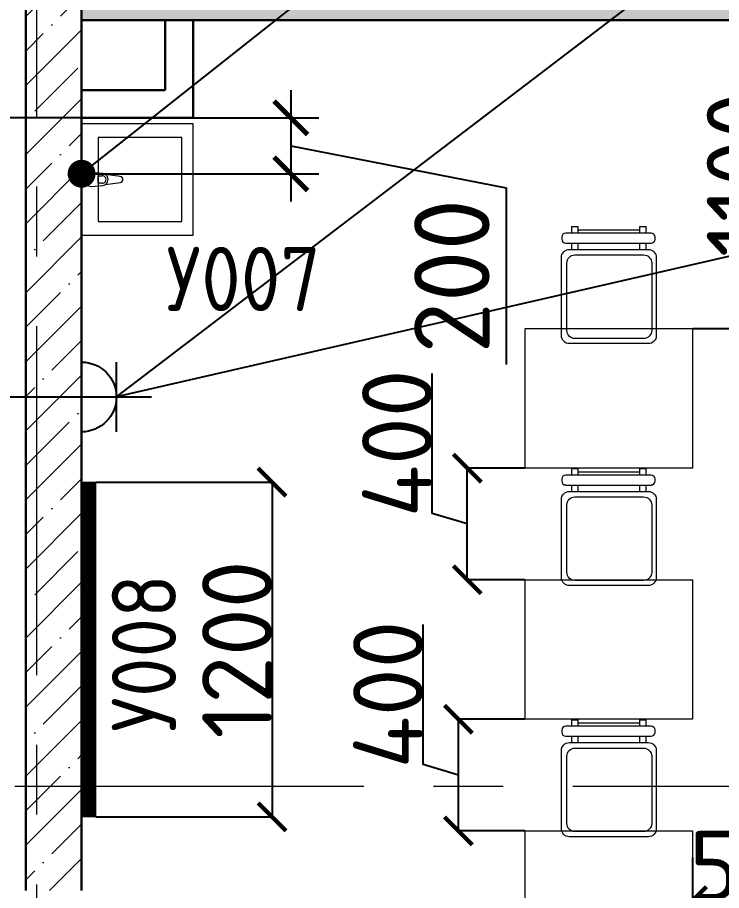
# Model space of a CAD drawing. Header units: millimetres. Extents: x -8417289 to 9420486, y 0 to 166066.
# Drawn here: x -21421 to -18897, y 70622 to 73751 of the extents above; entities that cross this region are included whole.
import ezdxf
from ezdxf import colors
from ezdxf.entities.mleader import LeaderData, LeaderLine
from ezdxf.enums import TextEntityAlignment as Align
from ezdxf.math import Vec2, Vec3

# ---------------------------------------------------------------- set-up
doc = ezdxf.new("R2010")
doc.units = ezdxf.units.MM
doc.header["$MEASUREMENT"] = 0
doc.header["$PDMODE"] = 3
doc.header["$PDSIZE"] = -4
doc.linetypes.add('ADSK_Штриховая_ш2 п1', pattern=[3, 2, -1])
doc.linetypes.add('CENTER', pattern=[2, 1.25, -0.25, 0.25, -0.25])
doc.layers.get('0').update_dxf_attribs({"color": 250, "lineweight": 9})
doc.layers.get('Defpoints').update_dxf_attribs({"color": 6})
for name, color, linetype, lineweight in [('_АР ТЕКСТ', 250, 'Continuous', 25), ('АР_Оси', 195, 'Continuous', 9), ('АР_Перегородки газоблок', 165, 'Continuous', 30), ('АР_Перегородки газоблок_Штрих', 165, 'Continuous', 5), ('АР_Сущ Несущая стена', 216, 'Continuous', 30), ('АР_тонкая линия', 250, 'Continuous', 0), ('АР_Штриховка монолит', 250, 'Continuous', 9), ('Сан.техника', 153, 'Continuous', 9), ('ТХ_мебель передв', 250, 'Continuous', 13)]:
    doc.layers.add(name, color=color, linetype=linetype, lineweight=lineweight)
for name, color, linetype in [('ТХ_ВК_раковины_поз', 5, 'Continuous'), ('ТХ_мебель передв_поз', 251, 'Continuous'), ('ТХ_привязки ЭО', 96, 'Continuous'), ('ТХ_привязки_ВК', 174, 'Continuous'), ('ТХ_привязки_ЭО', 96, 'Continuous'), ('ТХ_размеры', 240, 'Continuous'), ('ТХ_розетки ЭО', 86, 'Continuous')]:
    doc.layers.add(name, color=color, linetype=linetype)
doc.styles.add('GOST 2.304', font='CS_Gost2304.shx')
doc.styles.add('gost_A', font='CS_Gost2304.shx', dxfattribs={"width": 0.71})
doc.styles.add('ISOCPEUR', font='isocpeur.TTF')
doc.styles.add('ISOCPEUR_1', font='isocpeur.TTF', dxfattribs={"width": 0.9, "height": 250})
doc.dimstyles.new('R_100', dxfattribs={"dimtxt": 270, "dimasz": 120, "dimexe": 100, "dimexo": 0, "dimgap": 60, "dimtad": 1, "dimdec": 0, "dimrnd": 50, "dimzin": 0, "dimdsep": 46, "dimtxsty": 'ISOCPEUR', "dimblk": 'ARCHTICK', "dimcen": 0, "dimdle": 100, "dimclrd": 256, "dimclre": 256, "dimclrt": 256, "dimadec": 0, "dimazin": 0, "dimtfac": 2, "dimtdec": 0, "dimtofl": 0, "dimtmove": 1, "dimatfit": 3, "dimfxl": 1, "dimtvp": 3, "dimtolj": 1, "dimtzin": 0, "dimarcsym": 0})
doc.dimstyles.new('Копия SPDS', dxfattribs={"dimtxt": 250, "dimasz": 100, "dimexe": 0.5, "dimexo": 0.625, "dimtad": 1, "dimdec": 0, "dimrnd": 10, "dimtxsty": 'ISOCPEUR', "dimblk": 'ARCHTICK', "dimcen": 2.5, "dimdle": 0.5, "dimclrd": 256, "dimclre": 256, "dimclrt": 256, "dimadec": 0, "dimazin": 2, "dimtfac": 0.75, "dimtdec": 0, "dimtmove": 1, "dimatfit": 3, "dimfxl": 1, "dimtolj": 1, "dimarcsym": 1})

# ---------------------------------------------------------------- blocks, each defined once
blk = doc.blocks.new('_DotSmall')
at = {"color": 0, "linetype": 'ByBlock', "const_width": 0.5}
blk.add_lwpolyline([(-0.0625, 0, 1), (0.0625, 0, 1)], format="xyb", close=True, dxfattribs=at)
blk = doc.blocks.new('сан.техника')
at = {"layer": 'Сан.техника', "linetype": 'Continuous', "lineweight": 5}
for p, q in [((-26.6, 167.7), (-79.5, 161.1)), ((-26.6, 167.7), (-79.5, 161.1)), ((24.9, 175), (-17, 171)), ((24.9, 175), (-17, 171)), ((-14.9, 163.6), (0, 163.6)), ((-14.9, 163.6), (0, 163.6)), ((0, 163.6), (0, 136.4)), ((0, 163.6), (0, 136.4)), ((-79.5, 138.9), (-26.6, 132.3)), ((-79.5, 138.9), (-26.6, 132.3)), ((-17, 129), (24.9, 125)), ((-17, 129), (24.9, 125)), ((0, 136.4), (-14.9, 136.4)), ((0, 136.4), (-14.9, 136.4))]:
    blk.add_line(p, q, dxfattribs=at)
for points in [[(59, 350), (-341, 350), (-341, -50), (59, -50)], [(0, 300), (-300.1, 300), (-300.1, 0), (0, 0)], [(0, 300), (-300.1, 300), (-300.1, 0), (0, 0)]]:
    blk.add_lwpolyline(points, close=True, dxfattribs=at)
for centre, radius, start, end in [((-78.1, 150), 11.2, 97.1386, 262.8608), ((-78.1, 150), 11.2, 97.1386, 262.8608), ((-15.1, 150), 21.1, 122.7707, 237.2287), ((-15.1, 150), 21.1, 122.7707, 237.2287), ((-14.9, 150), 13.6, 89.9997, 269.9997), ((-14.9, 150), 13.6, 89.9997, 269.9997), ((-15.1, 150), 21.1, 95.1693, 122.7707), ((-15.1, 150), 21.1, 95.1693, 122.7707), ((24.9, 150), 25, 269.9997, 89.9997), ((24.9, 150), 25, 269.9997, 89.9997), ((-15.1, 150), 21.1, 237.2287, 264.8301), ((-15.1, 150), 21.1, 237.2287, 264.8301)]:
    blk.add_arc(centre, radius, start, end, dxfattribs=at)
blk = doc.blocks.new('стул №3-5')
at = {"linetype": 'ByBlock', "extrusion": (-6.19742e-05, 0.000470712, 1)}
for p, q in [((-15372.7, 16664.9, 196.8), (-15348.5, 16664.9, 196.8)), ((-15372.7, 16664.9, 196.8), (-15372.7, 16641.7, 196.8)), ((-15348.5, 16641.7, 196.8), (-15348.5, 16664.9, 196.8)), ((-15348.5, 16653.3, 196.8), (-15128.7, 16653.3, 196.8)), ((-15128.7, 16664.9, 196.8), (-15104.4, 16664.9, 196.8)), ((-15128.7, 16664.9, 196.8), (-15128.7, 16641.7, 196.8)), ((-15104.4, 16641.7, 196.8), (-15104.4, 16664.9, 196.8)), ((-15407, 16627.7, 196.8), (-15407, 16619.9, 196.8)), ((-15086.8, 16641.7, 196.8), (-15393.1, 16641.7, 196.8)), ((-15072.8, 16619.9, 196.8), (-15072.8, 16627.7, 196.8)), ((-15393.1, 16605.9, 196.8), (-15086.8, 16605.9, 196.9)), ((-15372.7, 16605.9, 196.8), (-15372.7, 16583.2, 196.9)), ((-15348.5, 16583.2, 196.9), (-15348.5, 16605.9, 196.8)), ((-15128.7, 16605.9, 196.9), (-15128.7, 16583.2, 196.9)), ((-15104.4, 16583.2, 196.9), (-15104.4, 16605.9, 196.9))]:
    blk.add_line(p, q, dxfattribs=at)
at = {"ltscale": 100, "extrusion": (-6.19742e-05, 0.000470712, 1), "elevation": 205.6}
for points in [[(-15379.9, 16582.9), (-15097, 16582.9, -0.414169), (-15068.3, 16554.2), (-15068.3, 16274.2, -0.414258), (-15097, 16245.5), (-15379.9, 16245.5, -0.414169), (-15408.6, 16274.2), (-15408.6, 16554.2, -0.414258)], [(-15360.2, 16563.2), (-15113.6, 16563.2, -0.414214), (-15084.9, 16534.4), (-15084.9, 16292.6, -0.414214), (-15113.6, 16263.9), (-15360.2, 16263.9, -0.414214), (-15388.9, 16292.6), (-15388.9, 16534.4, -0.414214)]]:
    blk.add_lwpolyline(points, format="xyb", close=True, dxfattribs=at)
at = {"linetype": 'ByBlock', "extrusion": (-6.19742e-05, 0.000470712, 1)}
for centre, start, end in [((-15393, 16627.6, 205.6), 90, 180), ((-15393, 16619.8, 205.6), 180, 270), ((-15086.8, 16627.6, 205.6), 0, 90), ((-15086.8, 16619.8, 205.6), 270, 0)]:
    blk.add_arc(centre, 13.9, start, end, dxfattribs=at)
blk = doc.blocks.new('_стол№3-№5')
blk.add_lwpolyline([(-169868.3, 526261.4), (-169368.3, 526261.4), (-169368.3, 525661.4), (-169868.3, 525661.4)], close=True)
blk = doc.blocks.new('_ArchTick')
at = {"color": 0, "linetype": 'ByBlock', "const_width": 0.15}
blk.add_lwpolyline([(-0.5, -0.5), (0.5, 0.5)], dxfattribs=at)
blk = doc.blocks.new('*D2305')
at = {"layer": 'Defpoints', "color": 0, "lineweight": 13, "transparency": 16777216}
for p in [(-19000.7, 70740.7), (-18500.7, 70740.7), (-19000.7, 70585.7)]:
    blk.add_point(p, dxfattribs=at)
at = {"layer": 'ТХ_размеры', "lineweight": -2, "transparency": 16777216}
for p, q in [((-19000.7, 70740.1), (-19000.7, 70585.2)), ((-18500.7, 70740.1), (-18500.7, 70585.2)), ((-18500.2, 70585.7), (-19001.2, 70585.7))]:
    blk.add_line(p, q, dxfattribs=at)
at = {"layer": 'ТХ_размеры', "lineweight": -2, "transparency": 16777216, "xscale": 100, "yscale": 100, "zscale": 100, "rotation": 180}
blk.add_blockref('_ArchTick', (-19000.7, 70585.7), dxfattribs=at)
at = {"layer": 'ТХ_размеры', "lineweight": -2, "transparency": 16777216, "xscale": 100, "yscale": 100, "zscale": 100}
blk.add_blockref('_ArchTick', (-18500.7, 70585.7), dxfattribs=at)
at = {"layer": 'ТХ_размеры', "transparency": 16777216, "insert": (-18750.7, 70711.3), "char_height": 250, "attachment_point": 5, "style": 'ISOCPEUR'}
blk.add_mtext('\\A1;500', dxfattribs=at)
blk = doc.blocks.new('*D2547')
at = {"layer": 'Defpoints', "color": 0, "lineweight": 13, "transparency": 16777216}
for p in [(-19840, 71235.7), (-19600.7, 71235.7), (-19600.7, 70835.7)]:
    blk.add_point(p, dxfattribs=at)
at = {"layer": 'ТХ_размеры', "lineweight": -2, "transparency": 16777216}
for p, q in [((-19966.4, 71073.6), (-19966.4, 71574.9)), ((-19601.3, 71235.7), (-19840.5, 71235.7)), ((-19840, 70835.2), (-19840, 71236.2)), ((-19840, 71035.7), (-19966.4, 71073.6)), ((-19601.3, 70835.7), (-19840.5, 70835.7))]:
    blk.add_line(p, q, dxfattribs=at)
at = {"layer": 'ТХ_размеры', "lineweight": -2, "transparency": 16777216, "xscale": 100, "yscale": 100, "zscale": 100}
for p, rotation in [((-19840, 71235.7), 90), ((-19840, 70835.7), 270)]:
    blk.add_blockref('_ArchTick', p, dxfattribs=dict(at, rotation=rotation))
at = {"layer": 'ТХ_размеры', "transparency": 16777216, "insert": (-20092.1, 71324.3), "char_height": 250, "attachment_point": 5, "rotation": 90, "style": 'ISOCPEUR'}
blk.add_mtext('\\A1;400', dxfattribs=at)
blk = doc.blocks.new('*D2482')
at = {"layer": 'Defpoints', "color": 0, "lineweight": 13, "transparency": 16777216}
for p in [(-19808, 72135.7), (-19600.7, 72135.7), (-19600.7, 71735.7)]:
    blk.add_point(p, dxfattribs=at)
at = {"layer": 'ТХ_размеры', "lineweight": -2, "transparency": 16777216}
for p, q in [((-19934.4, 71973.6), (-19934.4, 72474.9)), ((-19601.3, 72135.7), (-19808.5, 72135.7)), ((-19808, 71735.2), (-19808, 72136.2)), ((-19808, 71935.7), (-19934.4, 71973.6)), ((-19601.3, 71735.7), (-19808.5, 71735.7))]:
    blk.add_line(p, q, dxfattribs=at)
at = {"layer": 'ТХ_размеры', "lineweight": -2, "transparency": 16777216, "xscale": 100, "yscale": 100, "zscale": 100}
for p, rotation in [((-19808, 72135.7), 90), ((-19808, 71735.7), 270)]:
    blk.add_blockref('_ArchTick', p, dxfattribs=dict(at, rotation=rotation))
at = {"layer": 'ТХ_размеры', "transparency": 16777216, "insert": (-20060.1, 72224.3), "char_height": 250, "attachment_point": 5, "rotation": 90, "style": 'ISOCPEUR'}
blk.add_mtext('\\A1;400', dxfattribs=at)
blk = doc.blocks.new('*D2483')
at = {"layer": 'Defpoints', "color": 0, "lineweight": 13, "transparency": 16777216}
for p in [(-19000.7, 73740.7), (-18699, 73740.7), (-19000.7, 72635.7)]:
    blk.add_point(p, dxfattribs=at)
at = {"layer": 'ТХ_размеры', "lineweight": -2, "transparency": 16777216}
for p, q in [((-19000.1, 73740.7), (-18698.5, 73740.7)), ((-18699, 72635.2), (-18699, 73741.2)), ((-19000.1, 72635.7), (-18698.5, 72635.7))]:
    blk.add_line(p, q, dxfattribs=at)
at = {"layer": 'ТХ_размеры', "lineweight": -2, "transparency": 16777216, "xscale": 100, "yscale": 100, "zscale": 100}
for p, rotation in [((-18699, 73740.7), 90), ((-18699, 72635.7), 270)]:
    blk.add_blockref('_ArchTick', p, dxfattribs=dict(at, rotation=rotation))
at = {"layer": 'ТХ_размеры', "transparency": 16777216, "insert": (-18824.6, 73188.2), "char_height": 250, "attachment_point": 5, "rotation": 90, "style": 'ISOCPEUR'}
blk.add_mtext('\\A1;1100', dxfattribs=at)
blk = doc.blocks.new('A$C3da1b1ea')
at = {"lineweight": 0}
blk.add_lwpolyline([(0, 0), (50, 0), (50, -1200), (0, -1200), (0, 0)], dxfattribs=at)
blk = doc.blocks.new('*D2219')
at = {"layer": 'Defpoints', "color": 0, "lineweight": 13, "ltscale": 0.1, "transparency": 16777216}
for p in [(-21140.7, 72085.7), (-21140.7, 70885.7), (-20508, 70885.7)]:
    blk.add_point(p, dxfattribs=at)
at = {"layer": 'ТХ_размеры', "lineweight": -2, "ltscale": 0.1, "transparency": 16777216}
for p, q in [((-21140.1, 72085.7), (-20507.5, 72085.7)), ((-20508, 72086.2), (-20508, 70885.2)), ((-21140.1, 70885.7), (-20507.5, 70885.7))]:
    blk.add_line(p, q, dxfattribs=at)
at = {"layer": 'ТХ_размеры', "lineweight": -2, "ltscale": 0.1, "transparency": 16777216, "xscale": 100, "yscale": 100, "zscale": 100}
for p, rotation in [((-20508, 72085.7), 90), ((-20508, 70885.7), 270)]:
    blk.add_blockref('_ArchTick', p, dxfattribs=dict(at, rotation=rotation))
at = {"layer": 'ТХ_размеры', "ltscale": 0.1, "transparency": 16777216, "insert": (-20633.6, 71485.7), "char_height": 250, "attachment_point": 5, "rotation": 90, "style": 'ISOCPEUR'}
blk.add_mtext('\\A1;1200', dxfattribs=at)
blk = doc.blocks.new('*U3110')
at = {"color": 0, "linetype": 'ByBlock', "lineweight": -2}
for p, q in [((0, 2.5), (0, -2.5)), ((2.5, 2.5), (2.5, -2.5)), ((0, 0), (2.5, 0)), ((2.5, 0), (5, 0))]:
    blk.add_line(p, q, dxfattribs=at)
blk.add_arc((0, 0), 2.5, 270, 90, dxfattribs=at)
at = {"style": 'GOST 2.304', "width": 0.8, "flags": 1}
blk.add_attdef('MARKA', (-9.86, 4.543), '', height=2.5, dxfattribs=at)
at = {"ltscale": 50, "style": 'gost_A', "width": 0.71}
blk.add_attdef('№GRUP', text='', height=2.5, dxfattribs=at).set_placement((5.141, 6.046), align=Align.MIDDLE_CENTER)
blk = doc.blocks.new('*D2874')
at = {"layer": 'Defpoints', "color": 0, "linetype": 'ByBlock', "lineweight": 13, "ltscale": 500, "transparency": 16777216}
for p in [(-21691.2, 73390.7), (-21190.7, 73390.7), (-21190.7, 72390.2)]:
    blk.add_point(p, dxfattribs=at)
at = {"layer": 'ТХ_привязки_ЭО', "linetype": 'ByBlock', "lineweight": -2, "ltscale": 500, "transparency": 16777216}
for p, q in [((-21691.2, 72290.2), (-21691.2, 73490.7)), ((-21190.7, 73390.7), (-21791.2, 73390.7)), ((-21190.7, 72390.2), (-21791.2, 72390.2))]:
    blk.add_line(p, q, dxfattribs=at)
at = {"layer": 'ТХ_привязки_ЭО', "linetype": 'ByBlock', "lineweight": -2, "ltscale": 500, "transparency": 16777216, "xscale": 120, "yscale": 120, "zscale": 120}
for p, rotation in [((-21691.2, 73390.7), 90), ((-21691.2, 72390.2), 270)]:
    blk.add_blockref('_ArchTick', p, dxfattribs=dict(at, rotation=rotation))
at = {"layer": 'ТХ_привязки_ЭО', "linetype": 'ByBlock', "lineweight": 13, "ltscale": 500, "transparency": 16777216, "insert": (-21886.2, 72990.7), "char_height": 270, "attachment_point": 5, "rotation": 90, "style": 'ISOCPEUR'}
blk.add_mtext('\\A1;1000', dxfattribs=at)
blk = doc.blocks.new('_Dot')
at = {"color": 0, "linetype": 'ByBlock', "lineweight": -2}
blk.add_line((-0.5, 0), (-1, 0), dxfattribs=at)
at = {"color": 0, "linetype": 'ByBlock', "const_width": 0.5}
blk.add_lwpolyline([(-0.25, 0, 1), (0.25, 0, 1)], format="xyb", close=True, dxfattribs=at)
blk = doc.blocks.new('*D2875')
at = {"layer": 'Defpoints', "color": 0, "linetype": 'ByBlock', "lineweight": 13, "ltscale": 500, "transparency": 16777216}
for p in [(-21190.7, 73390.7), (-21190.7, 73190.7), (-20440.7, 73190.7)]:
    blk.add_point(p, dxfattribs=at)
at = {"layer": 'ТХ_привязки_ВК', "linetype": 'ByBlock', "lineweight": -2, "ltscale": 500, "transparency": 16777216}
for p, q in [((-20440.7, 73490.7), (-20440.7, 73090.7)), ((-21190.7, 73390.7), (-20340.7, 73390.7)), ((-20440.7, 73290.7), (-19668.3, 73140)), ((-21190.7, 73190.7), (-20340.7, 73190.7)), ((-19668.3, 73140), (-19668.3, 72507))]:
    blk.add_line(p, q, dxfattribs=at)
at = {"layer": 'ТХ_привязки_ВК', "linetype": 'ByBlock', "lineweight": -2, "ltscale": 500, "transparency": 16777216, "xscale": 120, "yscale": 120, "zscale": 120}
for p, rotation in [((-20440.7, 73390.7), 90), ((-20440.7, 73190.7), 270)]:
    blk.add_blockref('_ArchTick', p, dxfattribs=dict(at, rotation=rotation))
at = {"layer": 'ТХ_привязки_ВК', "linetype": 'ByBlock', "lineweight": 13, "ltscale": 500, "transparency": 16777216, "insert": (-19863.3, 72823.5), "char_height": 270, "attachment_point": 5, "rotation": 90, "style": 'ISOCPEUR'}
blk.add_mtext('\\A1;200', dxfattribs=at)
blk = doc.blocks.new('_None')

msp = doc.modelspace()

# ---------------------------------------------------------------- hatches: boundary and pattern name
at = {"layer": 'АР_Перегородки газоблок_Штрих', "ltscale": 100}
h = msp.add_hatch(dxfattribs=at)
h.set_pattern_fill('AR-CONC', color=256, scale=30)
h.set_pattern_definition([(50, (0, 0), (215.17805, -18.82564), [22.5, -247.5]), (355, (0, 0), (-41.6254, 225.65764), [18, -198]), (100.45144, (17.93, -1.57), (173.55265, 206.832), [19.12206, -210.34263]), (46.1842, (0, 60), (320.1724, -49.6558), [33.75, -371.25]), (96.63564, (26.68, 55.86), (280.3986, 292.2356), [28.6831, -315.5141]), (351.18416, (0, 60), (280.3986, 292.2356), [27, -297]), (21, (30, 45), (179.0721, -120.78567), [22.5, -247.5]), (326, (30, 45), (72.9946, 217.545), [18, -198]), (71.45144, (44.92, 34.93), (252.0667, 96.75935), [19.12206, -210.34263]), (37.5, (0, 0), (3.64796, 99.86816), [0, -195.6, 0, -201, 0, -198.75]), (7.5, (0, 0), (78.92086, 118.32351), [0, -114.6, 0, -191.1, 0, -75.75]), (327.5, (-66.9, 0), (160.14673, -6.76646), [0, -75, 0, -234, 0, -310.5]), (317.5, (-96.9, 0), (174.95585, 30.0315), [0, -97.5, 0, -155.4, 0, -220.5])])
h.paths.add_polyline_path([(-14900.7, 73860.7), (-21190.7, 73860.7), (-21190.7, 73740.7), (-14900.7, 73740.7)])
at = {"layer": 'АР_Штриховка монолит', "ltscale": 100}
h = msp.add_hatch(dxfattribs=at)
h.set_pattern_fill('ANSI35', color=256, scale=700)
h.set_pattern_definition([(45, (-1034943.5, 166964.76), (-123.743687, 123.743687), []), (45, (-1034819.76, 166964.76), (-123.743687, 123.743687), [218.75, -43.75, 0, -43.75])])
h.paths.add_polyline_path([(-21190.7, 73935.7), (-21390.7, 73935.7), (-21390.7, 70622.2), (-21190.7, 70622.2)])

# ---------------------------------------------------------------- linework, layer by layer
at = {"layer": 'АР_Оси', "linetype": 'CENTER', "ltscale": 1000}
for p, q in [((-21350.7, 53394.4), (-21350.7, 87701.9)), ((-21350.7, 53394.4), (-21350.7, 87701.9)), ((-89429.5, 70995.7), (-5832.3, 70995.7))]:
    msp.add_line(p, q, dxfattribs=at)
at = {"layer": 'АР_Перегородки газоблок', "ltscale": 100}
for p, q in [((-20890.7, 73490.7), (-20890.7, 73740.7)), ((-20790.7, 73740.7), (-20790.7, 73390.7)), ((-21190.7, 73490.7), (-20890.7, 73490.7)), ((-20790.7, 73390.7), (-21190.7, 73390.7))]:
    msp.add_line(p, q, dxfattribs=at)
msp.add_lwpolyline([(-21190.7, 73740.7), (-14900.7, 73740.7)], dxfattribs=at)
at = {"layer": 'АР_Сущ Несущая стена', "ltscale": 100}
for p, q in [((-21390.7, 73935.7), (-21390.7, 70622.2)), ((-21190.7, 73935.7), (-21190.7, 70622.2))]:
    msp.add_line(p, q, dxfattribs=at)
at = {"layer": 'АР_тонкая линия', "linetype": 'ADSK_Штриховая_ш2 п1', "ltscale": 50}
for p, q in [((-21390.7, 75065.7), (-21390.7, 73565.7)), ((-21190.7, 75065.7), (-21190.7, 73565.7))]:
    msp.add_line(p, q, dxfattribs=at)
at = {"layer": 'ТХ_мебель передв', "const_width": 50}
msp.add_lwpolyline([(-21165.7, 70885.7), (-21165.7, 72085.7)], dxfattribs=at)

# ---------------------------------------------------------------- block references
at = {"layer": 'Сан.техника', "rotation": 180}
msp.add_blockref('сан.техника', (-21131.7, 73320.1), dxfattribs=at)
at = {"layer": 'ТХ_мебель передв'}
for p in [(-4062.2, 56336.3, -196.8), (-4062.2, 55469.4, -197), (-4062.2, 54569.4, -197)]:
    msp.add_blockref('стул №3-5', p, dxfattribs=at)
at = {"layer": 'ТХ_мебель передв', "rotation": 90}
for p in [(506660.7, 242004), (506660.7, 241104), (506660.7, 240204)]:
    msp.add_blockref('_стол№3-№5', p, dxfattribs=at)
at = {"layer": 'ТХ_мебель передв', "lineweight": 0}
msp.add_blockref('A$C3da1b1ea', (-21190.7, 72085.7), dxfattribs=at)
at = {"layer": 'ТХ_розетки ЭО', "ltscale": 50, "xscale": -50, "yscale": 50, "zscale": 50, "rotation": 180}
msp.add_blockref('*U3110', (-21190.7, 72390.7), dxfattribs=at)

# ---------------------------------------------------------------- texts
at = {"layer": 'ТХ_ВК_раковины_поз', "style": 'ISOCPEUR_1', "width": 0.9}
msp.add_text('У007', height=230, dxfattribs=at).set_placement((-20887.9, 72698.5))
at = {"layer": 'ТХ_мебель передв_поз', "style": 'ISOCPEUR_1', "width": 0.9}
msp.add_text('У008', height=230, rotation=90, dxfattribs=at).set_placement((-20852, 71189.7))

# ---------------------------------------------------------------- dimensions: what is measured, and where the dimension line sits
at = {"layer": 'ТХ_привязки_ВК', "linetype": 'ByBlock', "lineweight": 13, "ltscale": 500}
dim = msp.add_linear_dim(base=(-20440.7, 73190.7), p1=(-21190.7, 73390.7), p2=(-21190.7, 73190.7), angle=90, dimstyle='R_100', override={"dimpost": '\\X'}, dxfattribs=at)
dim.commit()
dim.dimension.update_dxf_attribs({"geometry": '*D2875', "text_midpoint": (-19668.3, 73080), "dimtype": 160})
at = {"layer": 'ТХ_привязки_ЭО', "linetype": 'ByBlock', "lineweight": 13, "ltscale": 500}
dim = msp.add_linear_dim(base=(-21691.1706214, 73390.6822883), p1=(-21190.6974875, 72390.1822883), p2=(-21190.6952152, 73390.6822883), angle=90, dimstyle='R_100', override={"dimpost": '\\X'}, dxfattribs=at)
dim.commit()
dim.dimension.update_dxf_attribs({"geometry": '*D2874', "text_midpoint": (-21691.1706214, 72990.6822883), "dimtype": 160})
at = {"layer": 'ТХ_размеры'}
for base, p1, p2, picture, middle in [((-18699, 73740.7), (-19000.7, 72635.7), (-19000.7, 73740.7), '*D2483', (-18824.6, 73188.2)), ((-19808, 72135.7), (-19600.7, 71735.7), (-19600.7, 72135.7), '*D2482', (-20060.1, 71974.3)), ((-19840, 71235.7), (-19600.7, 70835.7), (-19600.7, 71235.7), '*D2547', (-20092.1, 71074.3))]:
    dim = msp.add_linear_dim(base=base, p1=p1, p2=p2, angle=90, dimstyle='Копия SPDS', dxfattribs=at)
    dim.commit()
    dim.dimension.update_dxf_attribs({"geometry": picture, "text_midpoint": middle})
at = {"layer": 'ТХ_размеры', "ltscale": 0.1}
dim = msp.add_linear_dim(base=(-20508, 70885.7), p1=(-21140.7, 72085.7), p2=(-21140.7, 70885.7), angle=270, dimstyle='Копия SPDS', dxfattribs=at)
dim.commit()
dim.dimension.update_dxf_attribs({"geometry": '*D2219', "text_midpoint": (-20633.6, 71485.7)})
at = {"layer": 'ТХ_размеры'}
dim = msp.add_linear_dim(base=(-19000.7, 70585.7), p1=(-18500.7, 70740.7), p2=(-19000.7, 70740.7), angle=180, dimstyle='Копия SPDS', dxfattribs=at)
dim.commit()
dim.dimension.update_dxf_attribs({"geometry": '*D2305', "text_midpoint": (-18750.7, 70585.7), "dimtype": 160})

# ---------------------------------------------------------------- leaders
at = {"layer": '_АР ТЕКСТ'}
ml = msp.add_multileader_mtext('Standard', dxfattribs=at)
ml.set_content('{\\W0.8;-2,550}', color=256, style='ISOCPEUR')
ml.set_leader_properties(color=256, linetype='Continuous', lineweight=-1)
ml.set_arrow_properties(name='DOTSMALL')
ml.build(insert=Vec2(0, 0))
ml.multileader.update_dxf_attribs({"has_text_frame": 1, "text_left_attachment_type": 4, "text_right_attachment_type": 4, "dogleg_length": 100, "arrow_head_size": 180})
ctx = ml.context
ctx.base_point, ctx.char_height, ctx.arrow_head_size, ctx.landing_gap_size, ctx.plane_origin = Vec3(-302775.8, 123943.3, -2), 250, 180, 50, Vec3(-302295.5, 121699.2, -2)
ctx.left_attachment, ctx.right_attachment = 4, 4
notes = []
notes.append((ctx, [(0, (0, 0, 0), (0, 0), (1, 0), 1, [])]))
ctx.mtext.insert, ctx.mtext.width, ctx.mtext.defined_height, ctx.mtext.line_spacing_style, ctx.mtext.flow_direction = Vec3(-302725.8, 124276.6, -2), 801.086, 330.7, 2, 5
ml = msp.add_multileader_mtext('Standard', dxfattribs=at)
ml.set_content('{\\W0.8;-2,550}', color=256, style='ISOCPEUR')
ml.set_leader_properties(color=256, linetype='Continuous', lineweight=-1)
ml.set_arrow_properties(name='DOTSMALL')
ml.build(insert=Vec2(0, 0))
ml.multileader.update_dxf_attribs({"has_text_frame": 1, "text_left_attachment_type": 4, "text_right_attachment_type": 4, "dogleg_length": 100, "arrow_head_size": 180})
ctx = ml.context
ctx.base_point, ctx.char_height, ctx.arrow_head_size, ctx.landing_gap_size, ctx.plane_origin = Vec3(-314736, 120073.3, -2), 250, 180, 50, Vec3(-314255.7, 117829.3, -2)
ctx.left_attachment, ctx.right_attachment = 4, 4
notes.append((ctx, [(0, (0, 0, 0), (0, 0), (1, 0), 1, [])]))
ctx.mtext.insert, ctx.mtext.width, ctx.mtext.defined_height, ctx.mtext.line_spacing_style, ctx.mtext.flow_direction = Vec3(-314686, 120406.6, -2), 801.086, 330.7, 2, 5
at = {"layer": 'ТХ_привязки ЭО'}
ml = msp.add_multileader_mtext('Standard', dxfattribs=at)
ml.set_content('{\\fArial|b0|i0|c204|p34;Розетка на \\fArial|b0|i0|c0|p34;H-1800\\fArial|b0|i0|c204|p34;мм от УЧП\\Pдля подкл.:\\P- 1х0.5кВт/220В/1Ф - доп. оборуд-е}', color=256, style='ISOCPEUR')
ml.set_leader_properties()
ml.set_arrow_properties(name='NONE')
ml.build(insert=Vec2(0, 0))
ml.multileader.update_dxf_attribs({"text_left_attachment_type": 6, "text_right_attachment_type": 6, "dogleg_length": 0.36})
ctx = ml.context
ctx.base_point, ctx.char_height, ctx.plane_origin = Vec3(-5365.5, 84363.7), 200, Vec3(-3185.5, 80291.1)
ctx.left_attachment, ctx.right_attachment = 6, 6
notes.append((ctx, [(0, (1, 1, 0), (-5365.9, 84363.7), (1, 0), 0.36, [(0, [(-15725.7, 73615.7), (-21065.7, 72390.7)], 0, [])])]))
ctx.mtext.insert, ctx.mtext.width, ctx.mtext.flow_direction = Vec3(-5363.5, 84622.5), 4801.524, 5
ml = msp.add_multileader_mtext('Standard', dxfattribs=at)
ml.set_content('\\A1;{\\fArial|b0|i0|c204|p34;Вывод кабеля из стены на \\fArial|b0|i0|c0|p34;h-\\fArial|b0|i0|c204|p34;2100мм от УЧП\\fArial|b0|i0|c0|p34;\\P\\fArial|b0|i0|c204|p34;для подкл. косовета\\P\\A0;- 1х0.1 кВт/220В/1Ф}', color=256, style='ISOCPEUR')
ml.set_leader_properties()
ml.set_arrow_properties(name='NONE')
ml.build(insert=Vec2(0, 0))
ml.multileader.update_dxf_attribs({"text_left_attachment_type": 6, "text_right_attachment_type": 6, "dogleg_length": 0.36})
ctx = ml.context
ctx.base_point, ctx.char_height, ctx.plane_origin = Vec3(-5388, 83367), 200, Vec3(-10543.8, 78120.6)
ctx.left_attachment, ctx.right_attachment = 6, 6
notes.append((ctx, [(0, (1, 1, 0), (-5388.4, 83367), (1, 0), 0.36, [(0, [(-19019, 67939.9)], 0, [])])]))
ctx.mtext.insert, ctx.mtext.width, ctx.mtext.flow_direction = Vec3(-5386, 83607), 6881.547, 5
ml = msp.add_multileader_mtext('Standard', dxfattribs=at)
ml.set_content('{\\fArial|b0|i0|c204|p34;Розетка на \\fArial|b0|i0|c0|p34;H-\\fArial|b0|i0|c204|p34;3\\fArial|b0|i0|c0|p34;00\\fArial|b0|i0|c204|p34;мм от УЧП\\Pдля подкл.:\\P- 1х0.5кВт/220В/1Ф - доп. оборуд-е}', color=256, style='ISOCPEUR')
ml.set_leader_properties()
ml.set_arrow_properties(name='NONE')
ml.build(insert=Vec2(0, 0))
ml.multileader.update_dxf_attribs({"text_left_attachment_type": 6, "text_right_attachment_type": 6, "dogleg_length": 0.36})
ctx = ml.context
ctx.base_point, ctx.char_height, ctx.plane_origin = Vec3(-27561.9, 73192.6), 200, Vec3(-16207.4, 60579)
ctx.left_attachment, ctx.right_attachment = 6, 6
notes.append((ctx, [(1, (1, 1, 0), (-23956.7, 73192.6), (-1, 0), 0.36, [(2, [(-19190.7, 67691.1), (-19315.7, 64816)], 0, [])])]))
ctx.mtext.insert, ctx.mtext.width, ctx.mtext.flow_direction = Vec3(-27559.9, 73451.4), 3894.157, 5
at = {"layer": 'ТХ_привязки_ВК'}
ml = msp.add_multileader_mtext('Standard', dxfattribs=at)
ml.set_content('\\A1;\\pxql,t3;{\\fArial|b0|i0|c204|p34;В\\A0;ентили подвода хол. и гор. воды dy-15, \\fArial|b0|i0|c0|p34;h-\\fArial|b0|i0|c204|p34;5\\fArial|b0|i0|c0|p34;00\\fArial|b0|i0|c204|p34;мм\\fArial|b0|i0|c0|p34; \\fArial|b0|i0|c204|p34;от УЧП, \\P\\ptz;Выпуск - канализация dy-50, \\fArial|b0|i0|c0|p34;h-\\fArial|b0|i0|c204|p34;450мм\\fArial|b0|i0|c0|p34; \\fArial|b0|i0|c204|p34;от УЧП\\P\\pt3;\\A1;-высота установки 700мм от УЧП \\P\\ptz;\\A0;для подкл. раковины (поз. У007)}', color=256, style='ISOCPEUR')
ml.set_leader_properties()
ml.set_arrow_properties(name='DOT')
ml.build(insert=Vec2(0, 0))
ml.multileader.update_dxf_attribs({"text_left_attachment_type": 6, "text_right_attachment_type": 6, "dogleg_length": 0.36, "arrow_head_size": 100})
ctx = ml.context
ctx.base_point, ctx.char_height, ctx.arrow_head_size, ctx.plane_origin = Vec3(-5406.5, 85697.2), 200, 100, Vec3(-1703.5, 84462.6)
ctx.left_attachment, ctx.right_attachment = 6, 6
notes.append((ctx, [(0, (1, 1, 0), (-5406.9, 85697.2), (1, 0), 0.36, [(1, [(-21190.7, 73190.7)], 0, [])])]))
ctx.mtext.insert, ctx.mtext.width, ctx.mtext.defined_height, ctx.mtext.flow_direction = Vec3(-5404.5, 85956), 11731.073, 3256.3, 5
for ctx, leaders in notes:
    for number, flags, end, landing, length, lines in leaders:
        leader = LeaderData()
        leader.index, (leader.has_last_leader_line, leader.has_dogleg_vector, leader.attachment_direction) = number, flags
        leader.last_leader_point, leader.dogleg_vector, leader.dogleg_length = Vec3(end), Vec3(landing), length
        for number, points, colour, breaks in lines:
            line = LeaderLine()
            line.index, line.vertices, line.color, line.breaks = number, Vec3.list(points), colors.encode_raw_color(colour), breaks
            leader.lines.append(line)
        ctx.leaders.append(leader)

doc.saveas('drawing.dxf')
